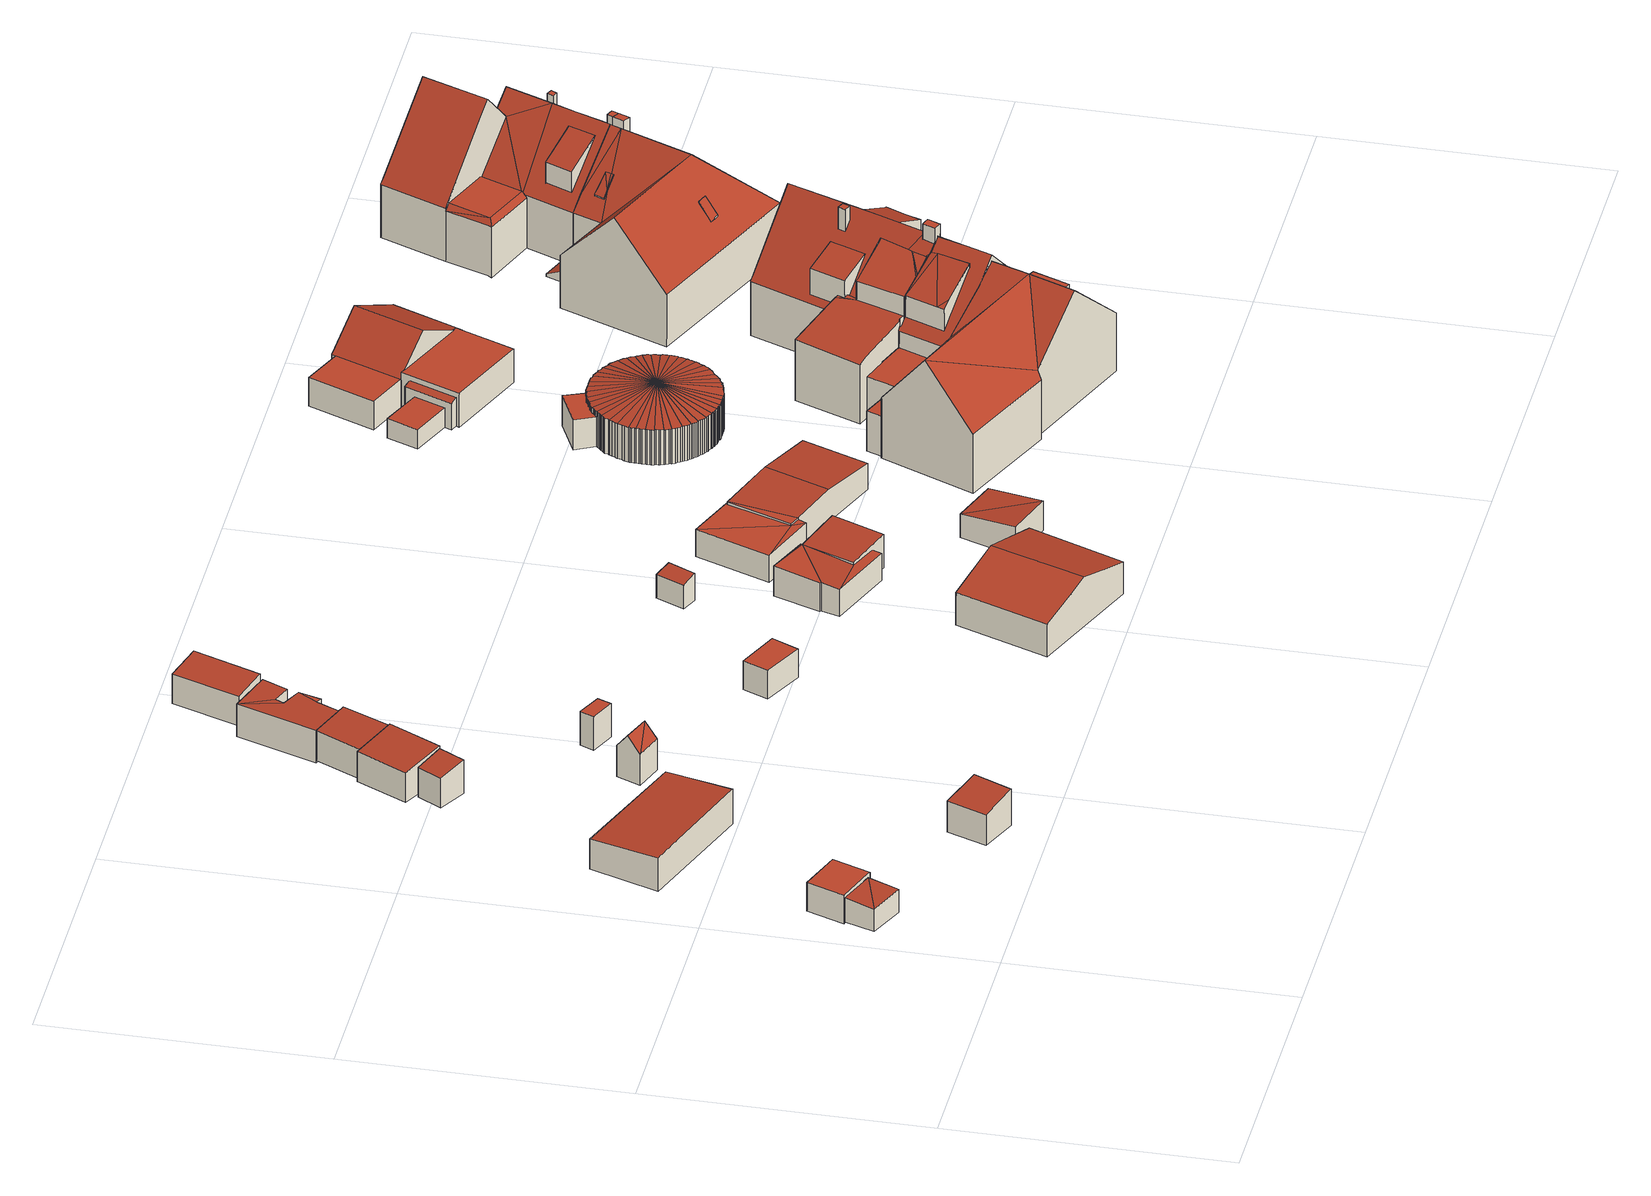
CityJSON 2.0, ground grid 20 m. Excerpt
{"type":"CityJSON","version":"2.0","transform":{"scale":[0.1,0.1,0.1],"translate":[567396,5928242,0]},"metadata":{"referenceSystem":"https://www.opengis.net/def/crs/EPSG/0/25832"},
"CityObjects":{
"building1":{"type":"Building","attributes":{"Grundfläche 2D":"6.149708","Grundhöhe NN":"0.960"},"geometry":[{"type":"Solid","lod":"3","boundaries":[[[[0,1,2]],[[3,1,0]],[[4,5,2,1]],[[5,6,0,2]],[[6,7,3,0]],[[7,4,1,3]],[[7,6,5,4]]]],"semantics":{"surfaces":[{"type":"RoofSurface"},{"type":"WallSurface"},{"type":"GroundSurface"}],"values":[[0,0,1,1,1,1,2]]}}]},
"building2":{"type":"Building","attributes":{"Grundfläche 2D":"8.941608","Grundhöhe NN":"0.882"},"geometry":[{"type":"Solid","lod":"3","boundaries":[[[[8,9,10,11,12,13]],[[12,11,14,15]],[[13,12,15,16]],[[8,13,16,17]],[[11,10,9,8,17,18,14]],[[17,16,15,14,18]]]],"semantics":{"surfaces":[{"type":"RoofSurface"},{"type":"WallSurface"},{"type":"GroundSurface"}],"values":[[0,1,1,1,1,2]]}}]},
"building3":{"type":"Building","attributes":{"Grundfläche 2D":"8.972995","Grundhöhe NN":"0.586"},"geometry":[{"type":"Solid","lod":"3","boundaries":[[[[19,20,21,22]],[[23,24,22,21]],[[24,25,19,22]],[[25,26,20,19]],[[26,23,21,20]],[[26,25,24,23]]]],"semantics":{"surfaces":[{"type":"RoofSurface"},{"type":"WallSurface"},{"type":"GroundSurface"}],"values":[[0,1,1,1,1,2]]}}]},
"building4":{"type":"Building","attributes":{"Grundfläche 2D":"47.865371","Grundhöhe NN":"0.321"},"geometry":[{"type":"Solid","lod":"3","boundaries":[[[[27,28,29,30]],[[31,32,30,29]],[[32,33,27,30]],[[33,34,28,27]],[[34,31,29,28]],[[34,33,32,31]]]],"semantics":{"surfaces":[{"type":"RoofSurface"},{"type":"WallSurface"},{"type":"GroundSurface"}],"values":[[0,1,1,1,1,2]]}}]},
"building5":{"type":"Building","attributes":{"Grundfläche 2D":"4.650002","Grundhöhe NN":"0.418"},"geometry":[{"type":"Solid","lod":"3","boundaries":[[[[35,36,37,38]],[[39,40,38,37]],[[40,41,35,38]],[[41,42,36,35]],[[42,39,37,36]],[[42,41,40,39]]]],"semantics":{"surfaces":[{"type":"RoofSurface"},{"type":"WallSurface"},{"type":"GroundSurface"}],"values":[[0,1,1,1,1,2]]}}]},
"building6":{"type":"Building","attributes":{"Grundfläche 2D":"3.855080","Grundhöhe NN":"0.986"},"geometry":[{"type":"Solid","lod":"3","boundaries":[[[[43,44,45,46]],[[43,46,47]],[[43,47,48]],[[47,46,45,49,50]],[[48,47,50,51]],[[44,43,48,51,52]],[[45,44,52,49]],[[50,49,52,51]]]],"semantics":{"surfaces":[{"type":"RoofSurface"},{"type":"WallSurface"},{"type":"GroundSurface"}],"values":[[0,0,0,1,1,1,1,2]]}}]},
"building7":{"type":"Building","attributes":{"Grundfläche 2D":"14.497101","Grundhöhe NN":"0.628"},"geometry":[{"type":"Solid","lod":"3","boundaries":[[[[53,54,55,56]],[[54,53,57,58]],[[55,54,58,59]],[[56,55,59,60]],[[53,56,60,57]],[[58,57,60,59]]]],"semantics":{"surfaces":[{"type":"RoofSurface"},{"type":"WallSurface"},{"type":"GroundSurface"}],"values":[[0,1,1,1,1,2]]}}]},
"building8":{"type":"Building","attributes":{"Grundfläche 2D":"11.630883","Grundhöhe NN":"0.557"},"geometry":[{"type":"Solid","lod":"3","boundaries":[[[[61,62,63,64,65]],[[63,62,57,66]],[[65,64,63,66,67]],[[61,65,67,68]],[[62,61,68,57]],[[66,57,68,67]]]],"semantics":{"surfaces":[{"type":"RoofSurface"},{"type":"WallSurface"},{"type":"GroundSurface"}],"values":[[0,1,1,1,1,2]]}}]},
"building9":{"type":"Building","attributes":{"Grundfläche 2D":"2.155372","Grundhöhe NN":"0.957"},"geometry":[{"type":"Solid","lod":"3","boundaries":[[[[69,70,71,72]],[[73,74,72,71]],[[74,75,69,72]],[[75,76,70,69]],[[76,73,71,70]],[[76,75,74,73]]]],"semantics":{"surfaces":[{"type":"RoofSurface"},{"type":"WallSurface"},{"type":"GroundSurface"}],"values":[[0,1,1,1,1,2]]}}]},
"building10":{"type":"Building","attributes":{"Grundfläche 2D":"16.776082","Grundhöhe NN":"0.432"},"geometry":[{"type":"Solid","lod":"3","boundaries":[[[[77,78,79,80,65,64]],[[78,77,81]],[[80,79,82]],[[83,80,82,84]],[[85,86,64,65]],[[86,87,77,64]],[[87,88,81,77]],[[88,89,78,81]],[[89,90,79,78]],[[90,91,82,79]],[[91,92,84,82]],[[92,93,83,84]],[[93,94,80,83]],[[94,85,65,80]],[[90,89,88,87,86,85,94,93,92,91]]]],"semantics":{"surfaces":[{"type":"RoofSurface"},{"type":"WallSurface"},{"type":"GroundSurface"}],"values":[[0,0,0,0,1,1,1,1,1,1,1,1,1,1,2]]}}]},
"building11":{"type":"Building","attributes":{"Grundfläche 2D":"6.639094","Grundhöhe NN":"1.016"},"geometry":[{"type":"Solid","lod":"3","boundaries":[[[[95,96,97,98]],[[99,100,98,97]],[[100,101,95,98]],[[101,102,96,95]],[[102,99,97,96]],[[102,101,100,99]]]],"semantics":{"surfaces":[{"type":"RoofSurface"},{"type":"WallSurface"},{"type":"GroundSurface"}],"values":[[0,1,1,1,1,2]]}}]},
"building12":{"type":"Building","attributes":{"Grundfläche 2D":"13.328943","Grundhöhe NN":"0.746"},"geometry":[{"type":"Solid","lod":"3","boundaries":[[[[103,104,105,106]],[[107,108,106,105]],[[108,109,103,106]],[[109,110,104,103]],[[110,107,105,104]],[[110,109,108,107]]]],"semantics":{"surfaces":[{"type":"RoofSurface"},{"type":"WallSurface"},{"type":"GroundSurface"}],"values":[[0,1,1,1,1,2]]}}]},
"building13":{"type":"Building","attributes":{"Grundfläche 2D":"64.556919","Grundhöhe NN":"1.181"},"geometry":[{"type":"Solid","lod":"3","boundaries":[[[[111,112,113,114,115]],[[112,116,117,118,113]],[[111,115,119,120]],[[116,112,111,120,121]],[[117,116,121,122]],[[115,114,113,118,117,122,119]],[[121,120,119,122]]]],"semantics":{"surfaces":[{"type":"RoofSurface"},{"type":"WallSurface"},{"type":"GroundSurface"}],"values":[[0,0,1,1,1,1,2]]}}]},
"building14":{"type":"Building","attributes":{"Grundfläche 2D":"2.776072","Grundhöhe NN":"1.091"},"geometry":[{"type":"Solid","lod":"3","boundaries":[[[[123,124,125,126]],[[127,128,126,125]],[[128,129,123,126]],[[129,130,124,123]],[[130,127,125,124]],[[130,129,128,127]]]],"semantics":{"surfaces":[{"type":"RoofSurface"},{"type":"WallSurface"},{"type":"GroundSurface"}],"values":[[0,1,1,1,1,2]]}}]},
"building15":{"type":"Building","attributes":{"Grundfläche 2D":"30.632847","Grundhöhe NN":"1.133"},"geometry":[{"type":"Solid","lod":"3","boundaries":[[[[131,132,133,134]],[[135,132,136]],[[137,138,132,135]],[[139,140,132,138]],[[141,140,139,142]],[[132,131,143,144]],[[140,133,132]],[[145,134,133,140,141,146]],[[131,134,145,143]],[[132,144,147,136]],[[135,136,147,148]],[[137,135,148,149]],[[138,137,149,150]],[[139,138,150,151]],[[142,139,151,152]],[[141,142,152,146]],[[152,151,150,149,148,147,144,143,145,146]]]],"semantics":{"surfaces":[{"type":"RoofSurface"},{"type":"WallSurface"},{"type":"GroundSurface"}],"values":[[0,0,0,0,0,1,1,1,1,1,1,1,1,1,1,1,2]]}}]},
"building16":{"type":"Building","attributes":{"Grundfläche 2D":"14.599948","Grundhöhe NN":"0.957"},"geometry":[{"type":"Solid","lod":"3","boundaries":[[[[153,154,155]],[[156,154,153]],[[157,158,155,154]],[[158,159,153,155]],[[159,160,156,153]],[[160,157,154,156]],[[160,159,158,157]]]],"semantics":{"surfaces":[{"type":"RoofSurface"},{"type":"WallSurface"},{"type":"GroundSurface"}],"values":[[0,0,1,1,1,1,2]]}}]},
"building17":{"type":"Building","attributes":{"Grundfläche 2D":"66.633095","Grundhöhe NN":"1.107"},"geometry":[{"type":"Solid","lod":"3","boundaries":[[[[161,162,163,164]],[[165,161,164,166]],[[167,165,166,168]],[[169,170,171]],[[172,173,174,175,169]],[[175,176,169]],[[176,170,169]],[[163,169,171,164]],[[166,164,171,177,178,168]],[[167,168,178,179]],[[162,161,165,167,179,180,173,172]],[[162,172,169,163]],[[174,173,180,181]],[[175,174,181,182]],[[176,175,182,183]],[[170,176,183,184]],[[171,170,184,177]],[[179,178,177,184,183,182,181,180]]]],"semantics":{"surfaces":[{"type":"RoofSurface"},{"type":"WallSurface"},{"type":"GroundSurface"}],"values":[[0,0,0,0,0,0,0,1,1,1,1,1,1,1,1,1,1,2]]}}]},
"building18":{"type":"Building","attributes":{"Grundfläche 2D":"173.042076","Grundhöhe NN":"1.053"},"children":["building18-1","building18-2"],"geometry":[{"type":"Solid","lod":"3","boundaries":[[[[185,186,187,188,189]],[[187,190,188]],[[187,191,192,193]],[[193,190,187]],[[194,190,193]],[[195,196,197,198,199,200,190,194,201]],[[202,203,198,197,196]],[[204,190,200]],[[188,190,204,205]],[[206,207,208,209,210]],[[211,199,208,207,212]],[[213,211,212,214,215,216,217,218,219,220,221,222,205]],[[223,224,225,226,227,228]],[[220,225,189]],[[229,186,185,189,225,224,230]],[[191,187,186,229,231]],[[192,191,231,232]],[[193,192,232,233]],[[201,194,193,233,234]],[[195,201,234,235]],[[196,195,235,236]],[[196,236,237,209,202]],[[199,198,203,202,209,208]],[[222,221,188,205]],[[188,221,220,189]],[[227,226,238,239]],[[228,227,239,240]],[[223,228,240,241]],[[224,223,241,230]],[[242,216,215,214,212,207,206,210,243,244]],[[217,216,242,245]],[[217,245,238,226,218]],[[220,219,218,226,225]],[[204,200,199,211,213,205]],[[210,209,237,243]],[[233,232,231,229,230,241,240,239,238,245,242,244,243,237,236,235,234]]]],"semantics":{"surfaces":[{"type":"RoofSurface"},{"type":"WallSurface"},{"type":"GroundSurface"}],"values":[[0,0,0,0,0,0,0,0,0,0,0,0,0,1,1,1,1,1,1,1,1,1,1,1,1,1,1,1,1,1,1,1,1,1,1,2]]}}]},
"building18-1":{"type":"BuildingInstallation","parents":["building18"],"geometry":[{"type":"MultiSurface","lod":"3","boundaries":[[[246,197,247,248,249,203]],[[203,249,202]],[[247,250,248]],[[248,250,196,202,249]]],"semantics":{"surfaces":[{"type":"RoofSurface"},{"type":"WallSurface"}],"values":[0,1,1,1]}}]},
"building18-2":{"type":"BuildingInstallation","parents":["building18"],"geometry":[{"type":"MultiSurface","lod":"3","boundaries":[[[251,252,253,254]],[[214,255,251]],[[255,252,251]],[[256,253,252]],[[254,257,214,251]],[[215,255,214]],[[255,215,258,259,256,252]],[[254,253,256,259,260,257]]],"semantics":{"surfaces":[{"type":"RoofSurface"},{"type":"WallSurface"}],"values":[0,0,0,0,1,1,1,1]}}]},
"building19":{"type":"Building","attributes":{"Grundfläche 2D":"66.746747","Grundhöhe NN":"1.003"},"geometry":[{"type":"Solid","lod":"3","boundaries":[[[[261,262,263,264,265,266]],[[267,268,269,263,262,270]],[[271,272,273,263,269,274]],[[275,276,277,263,273,278]],[[279,280,281,263,277,282]],[[283,284,285,263,281,286]],[[287,288,289,263,285,290]],[[291,292,293,263,289,294]],[[295,296,297,263,293,298]],[[299,300,301,263,297,302]],[[303,304,305,263,301,306]],[[307,308,309,263,305,310]],[[311,312,313,263,309,314]],[[315,316,317,263,313,318]],[[319,263,317,320]],[[321,322,263,319,323]],[[324,325,326,263,322,327]],[[328,329,330,263,326,331]],[[332,333,334,263,330,335]],[[336,337,338,263,334,339]],[[340,341,342,263,338,343]],[[344,345,346,263,342,347]],[[348,349,350,263,346,351]],[[352,353,354,263,350,355]],[[356,357,358,263,354,359]],[[360,361,362,263,358,363]],[[364,365,366,263,362,367]],[[368,369,370,263,366,371]],[[372,373,374,375,263,370,376]],[[377,378,263,375,379]],[[380,381,263,378,382]],[[383,384,385,263,381,386]],[[387,388,389,263,385,390]],[[391,392,393,263,389,394]],[[395,396,397,263,393,398]],[[399,400,401,263,397,402]],[[403,404,405,263,401,406]],[[407,408,409,263,405,410]],[[411,412,413,263,409,414]],[[415,416,417,263,413,418]],[[419,420,421,263,417,422]],[[423,424,425,263,421,426]],[[427,428,429,263,425,430]],[[431,432,433,263,429,434]],[[264,263,433,435]],[[436,437,438,439,440,441,442,443,444,445,446,447,448,449,450,451,452,453,454,455,456,457,458]],[[266,265,459,460]],[[261,266,460,461]],[[262,261,461,462]],[[270,262,462,463]],[[267,270,463,464]],[[265,264,465,459]],[[426,421,466,467]],[[423,426,467,468]],[[424,423,468,469]],[[425,424,469,470]],[[430,425,470,471]],[[427,430,471,472]],[[428,427,472,473]],[[429,428,473,474]],[[434,429,474,475]],[[431,434,475,476]],[[432,431,476,477]],[[433,432,477,478]],[[435,433,478,479]],[[264,435,479,465]],[[268,267,464,480]],[[269,268,480,481]],[[274,269,481,482]],[[271,274,482,483]],[[272,271,483,484]],[[273,272,484,485]],[[278,273,485,486]],[[275,278,486,487]],[[276,275,487,488]],[[277,276,488,489]],[[282,277,489,490]],[[279,282,490,491]],[[280,279,491,492]],[[281,280,492,493]],[[286,281,493,494]],[[283,286,494,495]],[[284,283,495,496]],[[285,284,496,497]],[[290,285,497,498]],[[287,290,498,499]],[[288,287,499,500]],[[289,288,500,501]],[[294,289,501,502]],[[291,294,502,503]],[[292,291,503,504]],[[293,292,504,505]],[[298,293,505,506]],[[295,298,506,507]],[[296,295,507,508]],[[297,296,508,509]],[[302,297,509,510]],[[299,302,510,511]],[[300,299,511,512]],[[301,300,512,513]],[[306,301,513,514]],[[303,306,514,515]],[[304,303,515,516]],[[305,304,516,517]],[[310,305,517,518]],[[307,310,518,519]],[[308,307,519,520]],[[309,308,520,521]],[[314,309,521,522]],[[311,314,522,523]],[[312,311,523,524]],[[313,312,524,525]],[[318,313,525,526]],[[315,318,526,527]],[[316,315,527,528]],[[317,316,528,529]],[[320,317,529,530]],[[319,320,530,531]],[[323,319,531,532]],[[321,323,532,533]],[[322,321,533,534]],[[327,322,534,535]],[[324,327,535,536]],[[325,324,536,537]],[[326,325,537,538]],[[331,326,538,539]],[[328,331,539,540]],[[329,328,540,541]],[[330,329,541,542]],[[335,330,542,543]],[[332,335,543,544]],[[333,332,544,545]],[[334,333,545,546]],[[339,334,546,547]],[[336,339,547,548]],[[337,336,548,549]],[[338,337,549,550]],[[343,338,550,551]],[[340,343,551,552]],[[341,340,552,553]],[[342,341,553,554]],[[347,342,554,555]],[[344,347,555,556]],[[345,344,556,557]],[[346,345,557,558]],[[346,558,559,458,351]],[[351,458,457,348]],[[348,457,456,349]],[[349,456,455,350]],[[350,455,454,355]],[[355,454,453,352]],[[352,453,452,353]],[[353,452,451,354]],[[354,451,450,359]],[[359,450,449,356]],[[356,449,448,357]],[[357,448,447,358]],[[358,447,446,363]],[[363,446,445,360]],[[360,445,444,361]],[[361,444,443,362]],[[362,443,442,367]],[[367,442,441,364]],[[364,441,440,365]],[[365,440,439,366]],[[366,439,560,561,371]],[[368,371,561,562]],[[369,368,562,563]],[[370,369,563,564]],[[376,370,564,565]],[[372,376,565,566]],[[373,372,566,567]],[[374,373,567,568]],[[375,374,568,569]],[[379,375,569,570]],[[377,379,570,571]],[[378,377,571,572]],[[382,378,572,573]],[[380,382,573,574]],[[381,380,574,575]],[[386,381,575,576]],[[383,386,576,577]],[[384,383,577,578]],[[385,384,578,579]],[[390,385,579,580]],[[387,390,580,581]],[[388,387,581,582]],[[389,388,582,583]],[[394,389,583,584]],[[391,394,584,585]],[[392,391,585,586]],[[393,392,586,587]],[[398,393,587,588]],[[395,398,588,589]],[[396,395,589,590]],[[397,396,590,591]],[[402,397,591,592]],[[399,402,592,593]],[[400,399,593,594]],[[401,400,594,595]],[[406,401,595,596]],[[403,406,596,597]],[[404,403,597,598]],[[405,404,598,599]],[[410,405,599,600]],[[407,410,600,601]],[[408,407,601,602]],[[409,408,602,603]],[[414,409,603,604]],[[411,414,604,605]],[[412,411,605,606]],[[413,412,606,607]],[[418,413,607,608]],[[415,418,608,609]],[[416,415,609,610]],[[417,416,610,611]],[[422,417,611,612]],[[419,422,612,613]],[[420,419,613,614]],[[421,420,614,466]],[[615,437,436,458,559,616]],[[438,437,615,617]],[[439,438,617,560]],[[469,468,467,466,614,613,612,611,610,609,608,607,606,605,604,603,602,601,600,599,598,597,596,595,594,593,592,591,590,589,588,587,586,585,584,583,582,581,580,579,578,577,576,575,574,573,572,571,570,569,568,567,566,565,564,563,562,561,560,617,615,616,559,558,557,556,555,554,553,552,551,550,549,548,547,546,545,544,543,542,541,540,539,538,537,536,535,534,533,532,531,530,529,528,527,526,525,524,523,522,521,520,519,518,517,516,515,514,513,512,511,510,509,508,507,506,505,504,503,502,501,500,499,498,497,496,495,494,493,492,491,490,489,488,487,486,485,484,483,482,481,480,464,463,462,461,460,459,465,479,478,477,476,475,474,473,472,471,470]]]],"semantics":{"surfaces":[{"type":"RoofSurface"},{"type":"WallSurface"},{"type":"GroundSurface"}],"values":[[0,0,0,0,0,0,0,0,0,0,0,0,0,0,0,0,0,0,0,0,0,0,0,0,0,0,0,0,0,0,0,0,0,0,0,0,0,0,0,0,0,0,0,0,0,0,1,1,1,1,1,1,1,1,1,1,1,1,1,1,1,1,1,1,1,1,1,1,1,1,1,1,1,1,1,1,1,1,1,1,1,1,1,1,1,1,1,1,1,1,1,1,1,1,1,1,1,1,1,1,1,1,1,1,1,1,1,1,1,1,1,1,1,1,1,1,1,1,1,1,1,1,1,1,1,1,1,1,1,1,1,1,1,1,1,1,1,1,1,1,1,1,1,1,1,1,1,1,1,1,1,1,1,1,1,1,1,1,1,1,1,1,1,1,1,1,1,1,1,1,1,1,1,1,1,1,1,1,1,1,1,1,1,1,1,1,1,1,1,1,1,1,1,1,1,1,1,1,1,1,1,1,1,1,1,1,1,1,1,1,1,1,1,1,1,1,1,1,1,1,1,1,1,2]]}}]},
"building20":{"type":"Building","attributes":{"Grundfläche 2D":"38.160791","Grundhöhe NN":"0.966"},"geometry":[{"type":"Solid","lod":"3","boundaries":[[[[618,619,620,621]],[[622,623,624,625]],[[626,627,628,629]],[[620,619,630,631]],[[627,632,633,621,620,631,634,628]],[[618,621,633,635]],[[623,622,636,637]],[[618,635,638,624,623,637,630,619]],[[625,624,638,639]],[[622,625,639,636]],[[629,628,634,640]],[[626,629,640,641]],[[627,626,641,632]],[[641,640,634,631,630,637,636,639,638,635,633,632]]]],"semantics":{"surfaces":[{"type":"RoofSurface"},{"type":"WallSurface"},{"type":"GroundSurface"}],"values":[[0,0,0,1,1,1,1,1,1,1,1,1,1,2]]}}]},
"building21":{"type":"Building","attributes":{"Grundfläche 2D":"54.275720","Grundhöhe NN":"0.916"},"geometry":[{"type":"Solid","lod":"3","boundaries":[[[[642,643,644,645]],[[646,647,648,649]],[[650,649,648,651,643,642]],[[643,652,653,644]],[[645,644,653,654]],[[645,654,655,642]],[[647,646,656,657]],[[651,648,647,657,658]],[[651,658,652,643]],[[656,646,649,650,642,655,659]],[[652,658,657,656,659,655,654,653]]]],"semantics":{"surfaces":[{"type":"RoofSurface"},{"type":"WallSurface"},{"type":"GroundSurface"}],"values":[[0,0,0,1,1,1,1,1,1,1,2]]}}]},
"building22":{"type":"Building","attributes":{"Grundfläche 2D":"129.587330","Grundhöhe NN":"0.965"},"children":["building22-1","building22-2","building22-3","building22-4","building22-5","building22-6","building22-7"],"geometry":[{"type":"Solid","lod":"3","boundaries":[[[[660,661,662,663,664,665,666,667]],[[661,660,668]],[[668,669,670,661]],[[671,672,673,674,675,676,677,663,662,678,679]],[[670,669,680,681]],[[661,682,661,670,681,683,212,678,662]],[[684,681,685,686]],[[687,684,688,689,690]],[[681,680,685]],[[691,678,212,207,210]],[[691,692,693,694,695,696,697,671,679,678]],[[698,699,700,701,702,703,704,705]],[[705,706,707,708]],[[708,698,705]],[[708,709,698]],[[684,686,660,667]],[[686,685,660]],[[685,680,668,660]],[[669,668,680]],[[664,663,677,706,705,665]],[[705,704,666,665]],[[666,704,688]],[[688,684,667,666]],[[710,692,691,711,712,713,714,715]],[[716,717,690,689]],[[718,210,207,212,683,681,684,687,690,717,719]],[[711,691,210,718,713,712]],[[694,693,692,710,715,714,720,695]],[[696,695,720,721]],[[697,696,721,722]],[[723,672,671,697,722]],[[673,672,723,724]],[[700,699,725,726]],[[716,689,703,702,701,700,726,727]],[[703,689,688,704]],[[706,677,676,707]],[[676,675,708,707]],[[709,708,675,674]],[[724,725,699,698,709,674,673]],[[719,717,716,727,726,725,724,723,722,721,720,714,713,718]]]],"semantics":{"surfaces":[{"type":"RoofSurface"},{"type":"WallSurface"},{"type":"GroundSurface"}],"values":[[0,0,0,0,0,0,0,0,0,0,0,0,0,0,0,1,1,1,1,1,1,1,1,1,1,1,1,1,1,1,1,1,1,1,1,1,1,1,1,2]]}}]},
"building22-1":{"type":"BuildingInstallation","parents":["building22"],"geometry":[{"type":"MultiSurface","lod":"3","boundaries":[[[728,729,730,731,732]],[[207,730,729,683,212]],[[731,730,207,733]],[[732,731,733,678]],[[678,734,728,732]],[[683,729,728,734,682]]],"semantics":{"surfaces":[{"type":"RoofSurface"},{"type":"WallSurface"}],"values":[0,1,1,1,1,1]}}]},
"building22-2":{"type":"BuildingInstallation","parents":["building22"],"geometry":[{"type":"MultiSurface","lod":"3","boundaries":[[[735,736,737,738,739,740,741,742]],[[695,696,735,742,741]],[[691,692,739,738,737]],[[739,692,693,694,695,741,740]]],"semantics":{"surfaces":[{"type":"RoofSurface"},{"type":"WallSurface"}],"values":[0,1,1,1]}}]},
"building22-3":{"type":"BuildingInstallation","parents":["building22"],"geometry":[{"type":"MultiSurface","lod":"3","boundaries":[[[743,744,745,746]],[[743,747,674,675,708,744]],[[744,708,675,676,745]],[[743,746,747]]],"semantics":{"surfaces":[{"type":"RoofSurface"},{"type":"WallSurface"}],"values":[0,1,1,1]}}]},
"building22-4":{"type":"BuildingInstallation","parents":["building22"],"geometry":[{"type":"MultiSurface","lod":"3","boundaries":[[[748,749,750,751]],[[751,750,752,753]],[[753,754,748,751]],[[749,748,754,755]],[[755,752,750,749]]],"semantics":{"surfaces":[{"type":"RoofSurface"},{"type":"WallSurface"}],"values":[0,1,1,1,1]}}]},
"building22-5":{"type":"BuildingInstallation","parents":["building22"],"geometry":[{"type":"MultiSurface","lod":"3","boundaries":[[[756,757,758,759]],[[758,757,760,761]],[[759,758,761,762]],[[756,759,762,763]],[[757,756,763,760]]],"semantics":{"surfaces":[{"type":"RoofSurface"},{"type":"WallSurface"}],"values":[0,1,1,1,1]}}]},
"building22-6":{"type":"BuildingInstallation","parents":["building22"],"geometry":[{"type":"MultiSurface","lod":"3","boundaries":[[[764,765,766,767]],[[768,764,767,710]],[[769,710,711]],[[768,710,769]],[[711,712,770,769]],[[767,766,771,715,710]],[[710,715,712,711]],[[768,769,770,772]],[[765,764,768,772,773]],[[766,765,773,771]],[[772,770,712,715,771,773]]],"semantics":{"surfaces":[{"type":"RoofSurface"},{"type":"WallSurface"},{"type":"OuterCeilingSurface"}],"values":[0,0,0,0,1,1,1,1,1,1,2]}}]},
"building22-7":{"type":"BuildingInstallation","parents":["building22"],"geometry":[{"type":"MultiSurface","lod":"3","boundaries":[[[774,775,776,777]],[[777,778,779,774]],[[777,776,780,778]],[[775,774,779,781]],[[776,775,781,780]],[[781,779,778,780]]],"semantics":{"surfaces":[{"type":"RoofSurface"},{"type":"WallSurface"},{"type":"OuterCeilingSurface"}],"values":[0,1,1,1,1,2]}}]},
"building23":{"type":"Building","attributes":{"Grundfläche 2D":"127.090998","Grundhöhe NN":"0.890"},"children":["building23-1","building23-2","building23-3","building23-4","building23-5","building23-6"],"geometry":[{"type":"Solid","lod":"3","boundaries":[[[[782,783,784,785,786,787,788,789,790]],[[791,792,788,787]],[[793,794,795,788,792,796]],[[793,789,788,795,794]],[[793,797,798,789]],[[799,790,789,798]],[[800,801,796,792,791,787,786,785,784,802,803]],[[804,793,796,801,805,806]],[[793,804,806,805,807,797]],[[799,798,797,807,808]],[[790,799,808,809]],[[784,783,782,790,809,810,802]],[[800,803,802,810,809,808,807,805,801]]]],"semantics":{"surfaces":[{"type":"RoofSurface"},{"type":"WallSurface"},{"type":"GroundSurface"}],"values":[[0,0,0,0,0,0,1,1,1,1,1,1,2]]}}]},
"building23-1":{"type":"BuildingInstallation","parents":["building23"],"geometry":[{"type":"MultiSurface","lod":"3","boundaries":[[[811,812,813]],[[811,813,814]],[[815,811,814,816]],[[817,818,815,816]],[[819,814,813,812,820,795]],[[819,817,816,814]],[[818,794,811,815]],[[794,820,812,811]]],"semantics":{"surfaces":[{"type":"RoofSurface"},{"type":"WallSurface"}],"values":[0,0,0,1,1,1,1,1]}}]},
"building23-2":{"type":"BuildingInstallation","parents":["building23"],"geometry":[{"type":"MultiSurface","lod":"3","boundaries":[[[821,822,823,824]],[[821,824,825,826]],[[823,822,827,828]],[[824,823,828,825]],[[822,821,826,827]]],"semantics":{"surfaces":[{"type":"RoofSurface"},{"type":"WallSurface"}],"values":[0,1,1,1,1]}}]},
"building23-3":{"type":"BuildingInstallation","parents":["building23"],"geometry":[{"type":"MultiSurface","lod":"3","boundaries":[[[829,830,831,832,833,834]],[[834,833,832,835,836,837]],[[837,838,829,834]],[[838,839,830,829]],[[835,832,831,830,839,840]]],"semantics":{"surfaces":[{"type":"RoofSurface"},{"type":"WallSurface"}],"values":[0,1,1,1,1]}}]},
"building23-4":{"type":"BuildingInstallation","parents":["building23"],"geometry":[{"type":"MultiSurface","lod":"3","boundaries":[[[841,842,843,844]],[[844,843,786,845]],[[841,844,845,846]],[[842,841,846,785]],[[843,842,785,786]]],"semantics":{"surfaces":[{"type":"RoofSurface"},{"type":"WallSurface"}],"values":[0,1,1,1,1]}}]},
"building23-5":{"type":"BuildingInstallation","parents":["building23"],"geometry":[{"type":"MultiSurface","lod":"3","boundaries":[[[847,848,849,804]],[[850,806,804,849]],[[806,851,847,804]],[[851,852,848,847]],[[852,850,849,848]],[[852,851,806,850]]],"semantics":{"surfaces":[{"type":"RoofSurface"},{"type":"WallSurface"},{"type":"OuterCeilingSurface"}],"values":[0,1,1,1,1,2]}}]},
"building23-6":{"type":"BuildingInstallation","parents":["building23"],"geometry":[{"type":"MultiSurface","lod":"3","boundaries":[[[853,854,855,856]],[[857,858,854,853]],[[859,860,856,855]],[[858,859,855,854]],[[860,857,853,856]],[[858,857,860,859]]],"semantics":{"surfaces":[{"type":"RoofSurface"},{"type":"WallSurface"},{"type":"OuterCeilingSurface"}],"values":[0,1,1,1,1,2]}}]},
"building24":{"type":"Building","attributes":{"Grundfläche 2D":"129.279603","Grundhöhe NN":"0.853"},"children":["building24-1","building24-2","building24-3"],"geometry":[{"type":"Solid","lod":"3","boundaries":[[[[861,862,863,864]],[[865,864,863]],[[796,792,791,787,866,867,864,865,868,869]],[[864,867,866,787,786,785,784,870,861]],[[865,863,871]],[[872,873,874]],[[875,876,873,872]],[[877,868,878,873,876]],[[862,879,880,863]],[[881,882,883,862]],[[883,879,862]],[[879,884,885,886,880]],[[874,873,878,887]],[[888,876,875,872,889,890]],[[877,876,888,891]],[[865,878,868]],[[803,892,802,784,785,786,787,791,792,796,801,800]],[[870,784,802,893]],[[862,861,870,893,894,881]],[[869,868,877,891,801,796]],[[881,894,895,882]],[[883,882,895,896]],[[884,879,883,896,897]],[[884,897,889,872,885]],[[887,871,863,880,886,885,872,874]],[[878,865,871,887]],[[894,893,802,892,803,800,801,891,888,890,889,897,896,895]]]],"semantics":{"surfaces":[{"type":"RoofSurface"},{"type":"WallSurface"},{"type":"GroundSurface"}],"values":[[0,0,0,0,0,0,0,0,0,0,0,0,0,1,1,1,1,1,1,1,1,1,1,1,1,1,2]]}}]},
"building24-1":{"type":"BuildingInstallation","parents":["building24"],"geometry":[{"type":"MultiSurface","lod":"3","boundaries":[[[898,899,843,842]],[[786,785,842,843]],[[785,900,898,842]],[[899,898,900,901]],[[843,899,901,786]]],"semantics":{"surfaces":[{"type":"RoofSurface"},{"type":"WallSurface"}],"values":[0,1,1,1,1]}}]},
"building24-2":{"type":"BuildingInstallation","parents":["building24"],"geometry":[{"type":"MultiSurface","lod":"3","boundaries":[[[902,903,904,905]],[[906,907,905,904]],[[902,905,907,908]],[[908,909,903,902]],[[904,903,909,906]]],"semantics":{"surfaces":[{"type":"RoofSurface"},{"type":"WallSurface"}],"values":[0,1,1,1,1]}}]},
"building24-3":{"type":"BuildingInstallation","parents":["building24"],"geometry":[{"type":"MultiSurface","lod":"3","boundaries":[[[910,911,912,913,914]],[[912,915,916,913]],[[911,910,917]],[[917,915,912,911]]],"semantics":{"surfaces":[{"type":"RoofSurface"},{"type":"WallSurface"}],"values":[0,1,1,1]}}]}
},
"vertices":[
[10,86,27],[43,97,29],[17,107,29],[35,75,28],[43,97,10],[17,107,10],[10,86,10],[35,75,10],
[16,107,31],[17,107,31],[43,97,32],[45,96,32],[55,123,32],[26,134,31],[45,96,9],[55,123,9],[26,134,9],[16,107,9],[17,107,9],
[141,65,30],[130,37,30],[157,26,34],[169,53,34],[157,26,6],[169,53,6],[141,65,6],[130,37,6],
[38,235,29],[126,204,30],[143,252,26],[55,284,26],[143,252,3],[55,284,3],[38,235,3],[126,204,3],
[134,400,30],[114,410,27],[104,393,27],[124,382,30],[104,393,4],[124,382,4],[134,400,4],[114,410,4],
[171,272,45],[174,280,34],[155,287,34],[152,279,45],[148,270,34],[168,263,34],[155,287,10],[148,270,10],[168,263,10],[174,280,10],
[153,437,32],[121,452,29],[103,416,29],[134,400,32],[153,437,6],[121,452,6],[103,416,6],[134,400,6],
[124,451,29],[153,437,31],[168,471,31],[163,473,31],[140,483,29],[168,471,6],[140,483,6],[124,451,6],
[200,300,36],[204,310,36],[187,318,36],[182,308,36],[187,318,10],[182,308,10],[200,300,10],[204,310,10],
[170,489,31],[179,503,31],[166,510,30],[160,540,29],[174,487,31],[169,516,30],[189,529,31],[181,511,31],[140,483,4],[163,473,4],[170,489,4],[174,487,4],[179,503,4],[166,510,4],[169,516,4],[181,511,4],[189,529,4],[160,540,4],
[294,196,32],[303,215,32],[273,228,32],[265,210,32],[273,228,10],[265,210,10],[294,196,10],[303,215,10],
[185,588,30],[168,540,30],[192,531,33],[210,579,33],[192,531,7],[210,579,7],[185,588,7],[168,540,7],
[458,77,37],[413,93,50],[389,26,50],[414,16,42],[431,9,37],[373,108,37],[348,42,37],[373,32,45],[431,9,12],[458,77,12],[373,108,12],[348,42,12],
[366,305,29],[357,285,29],[368,280,32],[377,299,32],[368,280,11],[377,299,11],[366,305,11],[357,285,11],
[446,205,37],[413,218,34],[399,181,34],[431,168,37],[384,231,34],[413,219,34],[372,198,33],[373,197,33],[369,184,32],[399,181,32],[419,173,32],[416,166,32],[446,205,11],[413,218,11],[431,168,11],[419,173,11],[413,219,11],[384,231,11],[372,198,11],[373,197,11],[369,184,11],[416,166,11],
[478,127,28],[497,76,33],[510,115,29],[463,87,33],[497,76,10],[510,115,10],[478,127,10],[463,87,10],
[453,276,34],[452,276,34],[435,230,34],[443,227,34],[495,260,36],[477,214,36],[538,244,31],[520,197,31],[435,230,33],[440,221,33],[443,227,33],[452,276,32],[453,276,32],[453,277,32],[419,290,32],[399,237,32],[443,227,11],[520,197,11],[538,244,11],[453,276,11],[453,277,11],[419,290,11],[399,237,11],[440,221,11],
[560,196,57],[558,196,57],[544,164,100],[627,165,64],[629,170,57],[658,119,100],[529,129,57],[601,99,57],[604,102,62],[645,86,100],[705,104,56],[701,106,60],[692,109,68],[697,133,72],[689,136,80],[669,146,99],[690,68,56],[709,127,60],[701,131,68],[668,146,100],[656,151,89],[721,170,61],[686,184,101],[697,133,69],[709,127,55],[726,168,55],[669,146,104],[684,185,104],[668,146,104],[676,188,96],[648,199,62],[644,201,57],[644,202,57],[642,202,55],[631,174,55],[629,170,55],[627,165,55],[632,162,61],[564,207,42],[560,196,42],[629,170,42],[642,202,42],[604,216,42],[596,194,42],[558,196,11],[560,196,11],[529,129,11],[601,99,11],[604,102,11],[690,68,11],[705,104,11],[701,106,11],[709,127,11],[642,202,11],[604,216,11],[596,194,11],[564,207,11],[644,201,11],[726,168,11],[648,199,11],[644,202,11],
[698,124,68],[691,104,68],[699,101,68],[709,127,68],[699,101,60],
[674,183,97],[639,176,79],[643,169,83],[665,160,98],[648,199,79],[637,171,79],[665,160,95],[638,175,62],[637,171,62],[643,169,69],
[577,305,37],[580,305,37],[567,347,44],[570,303,37],[572,303,37],[575,304,37],[582,306,37],[583,307,37],[585,307,37],[581,306,37],[587,309,37],[588,309,37],[590,310,37],[586,308,37],[592,312,37],[593,313,37],[594,314,37],[591,311,37],[597,316,37],[598,317,37],[599,318,37],[595,315,37],[601,320,37],[602,322,37],[603,323,37],[600,319,37],[604,326,37],[605,327,37],[606,329,37],[603,324,37],[607,332,37],[607,333,37],[608,335,37],[606,330,37],[609,338,37],[609,339,37],[609,341,37],[608,336,37],[610,344,37],[610,346,37],[610,347,37],[610,342,37],[610,350,37],[610,352,37],[609,353,37],[610,349,37],[609,356,37],[609,358,37],[608,359,37],[609,355,37],[608,362,37],[607,363,37],[607,365,37],[608,361,37],[605,367,37],[605,368,37],[604,369,37],[606,366,37],[601,374,37],[603,372,37],[598,378,37],[597,379,37],[600,376,37],[594,382,37],[593,383,37],[591,384,37],[595,381,37],[589,385,37],[588,386,37],[587,387,37],[590,384,37],[584,388,37],[583,389,37],[581,389,37],[585,387,37],[579,390,37],[577,391,37],[576,391,37],[580,390,37],[573,392,37],[571,392,37],[569,392,37],[574,391,37],[566,392,37],[565,392,37],[563,392,37],[568,392,37],[560,392,37],[558,392,37],[557,391,37],[561,392,37],[554,391,37],[552,390,37],[550,390,37],[555,391,37],[547,388,37],[546,388,37],[545,387,37],[549,389,37],[542,386,37],[541,385,37],[539,384,37],[543,386,37],[537,382,37],[536,381,37],[535,380,37],[538,383,37],[533,378,37],[532,377,37],[531,376,37],[534,379,37],[529,374,37],[528,373,37],[528,371,37],[527,370,37],[530,375,37],[525,366,37],[524,364,37],[526,368,37],[522,359,37],[521,356,37],[523,361,37],[521,354,37],[521,352,37],[521,351,37],[521,355,37],[521,348,37],[521,347,37],[521,345,37],[521,349,37],[521,342,37],[521,341,37],[521,339,37],[521,344,37],[522,336,37],[522,335,37],[523,333,37],[522,338,37],[524,330,37],[525,329,37],[525,328,37],[523,332,37],[527,325,37],[528,323,37],[529,322,37],[526,326,37],[531,319,37],[532,318,37],[533,317,37],[530,321,37],[535,315,37],[536,314,37],[537,313,37],[534,316,37],[540,311,37],[541,310,37],[543,309,37],[539,312,37],[545,308,37],[547,307,37],[548,306,37],[544,308,37],[551,305,37],[552,305,37],[554,304,37],[550,306,37],[557,304,37],[558,304,37],[559,303,37],[555,304,37],[562,303,37],[563,303,37],[565,303,37],[561,303,37],[567,303,37],[561,393,33],[555,407,33],[528,394,33],[535,380,33],[536,381,33],[537,382,33],[538,383,33],[539,384,33],[541,385,33],[542,386,33],[543,386,33],[545,387,33],[546,388,33],[547,388,33],[549,389,33],[550,390,33],[552,390,33],[554,391,33],[555,391,33],[557,391,33],[558,392,33],[560,392,33],[561,392,33],[572,303,10],[575,304,10],[577,305,10],[580,305,10],[581,306,10],[582,306,10],[570,303,10],[548,306,10],[550,306,10],[551,305,10],[552,305,10],[554,304,10],[555,304,10],[557,304,10],[558,304,10],[559,303,10],[561,303,10],[562,303,10],[563,303,10],[565,303,10],[567,303,10],[583,307,10],[585,307,10],[586,308,10],[587,309,10],[588,309,10],[590,310,10],[591,311,10],[592,312,10],[593,313,10],[594,314,10],[595,315,10],[597,316,10],[598,317,10],[599,318,10],[600,319,10],[601,320,10],[602,322,10],[603,323,10],[603,324,10],[604,326,10],[605,327,10],[606,329,10],[606,330,10],[607,332,10],[607,333,10],[608,335,10],[608,336,10],[609,338,10],[609,339,10],[609,341,10],[610,342,10],[610,344,10],[610,346,10],[610,347,10],[610,349,10],[610,350,10],[610,352,10],[609,353,10],[609,355,10],[609,356,10],[609,358,10],[608,359,10],[608,361,10],[608,362,10],[607,363,10],[607,365,10],[606,366,10],[605,367,10],[605,368,10],[604,369,10],[603,372,10],[601,374,10],[600,376,10],[598,378,10],[597,379,10],[595,381,10],[594,382,10],[593,383,10],[591,384,10],[590,384,10],[589,385,10],[588,386,10],[587,387,10],[585,387,10],[584,388,10],[583,389,10],[581,389,10],[580,390,10],[579,390,10],[577,391,10],[576,391,10],[574,391,10],[573,392,10],[571,392,10],[569,392,10],[568,392,10],[566,392,10],[565,392,10],[563,392,10],[561,392,10],[535,380,10],[534,379,10],[533,378,10],[532,377,10],[531,376,10],[530,375,10],[529,374,10],[528,373,10],[528,371,10],[527,370,10],[526,368,10],[525,366,10],[524,364,10],[523,361,10],[522,359,10],[521,356,10],[521,355,10],[521,354,10],[521,352,10],[521,351,10],[521,349,10],[521,348,10],[521,347,10],[521,345,10],[521,344,10],[521,342,10],[521,341,10],[521,339,10],[522,338,10],[522,336,10],[522,335,10],[523,333,10],[523,332,10],[524,330,10],[525,329,10],[525,328,10],[526,326,10],[527,325,10],[528,323,10],[529,322,10],[530,321,10],[531,319,10],[532,318,10],[533,317,10],[534,316,10],[535,315,10],[536,314,10],[537,313,10],[539,312,10],[540,311,10],[541,310,10],[543,309,10],[544,308,10],[545,308,10],[547,307,10],[555,407,10],[561,393,10],[528,394,10],
[540,474,32],[554,508,32],[549,510,30],[535,476,30],[615,490,36],[556,514,36],[539,472,36],[598,448,36],[508,493,25],[537,481,25],[546,503,25],[517,515,25],[554,508,10],[549,510,10],[537,481,10],[535,476,10],[546,503,10],[540,474,10],[615,490,10],[556,514,10],[539,472,10],[598,448,10],[517,515,10],[508,493,10],
[555,514,31],[574,561,31],[545,573,31],[526,526,31],[621,487,31],[641,537,31],[599,554,55],[579,504,55],[556,514,32],[575,564,31],[574,561,9],[545,573,9],[526,526,9],[555,514,9],[621,487,9],[641,537,9],[575,564,9],[556,514,9],
[661,195,85],[679,201,93],[681,204,93],[689,224,94],[661,233,79],[660,234,78],[648,200,78],[648,199,78],[662,194,86],[675,190,93],[675,191,93],[725,293,104],[684,309,52],[660,248,51],[663,247,56],[661,242,56],[664,241,59],[661,233,59],[687,194,104],[707,245,104],[662,194,75],[676,188,95],[682,191,100],[680,186,100],[648,199,58],[661,195,75],[661,195,74],[645,200,54],[648,200,58],[644,202,53],[644,201,53],[742,210,55],[744,209,53],[748,220,53],[753,231,52],[754,234,52],[752,234,54],[769,275,52],[660,248,63],[615,265,57],[596,218,56],[604,216,57],[642,202,62],[644,202,63],[648,200,63],[660,234,63],[661,233,63],[664,241,64],[661,242,63],[663,247,63],[744,209,32],[742,210,32],[742,210,29],[742,210,10],[744,209,10],[744,209,29],[644,202,10],[644,201,10],[726,168,10],[648,199,10],[754,234,10],[752,234,10],[769,275,10],[684,309,10],[660,248,10],[615,265,10],[596,218,10],[642,202,10],
[684,195,112],[680,186,112],[686,184,112],[690,193,112],[687,194,112],[690,193,101],[684,195,100],
[719,248,93],[719,247,93],[710,223,92],[742,210,76],[744,209,75],[748,220,75],[754,234,75],[752,234,76],
[671,267,76],[661,242,76],[683,233,84],[693,258,84],[671,267,56],
[701,247,108],[703,252,108],[698,254,108],[696,249,108],[698,254,91],[696,249,91],[701,247,97],[703,252,97],
[721,191,70],[712,195,80],[710,187,80],[718,183,70],[712,195,79],[710,187,79],[718,183,69],[721,191,69],
[761,215,37],[766,226,31],[753,231,31],[748,220,37],[756,202,31],[741,207,31],[741,207,29],[753,231,29],[756,202,29],[766,226,29],
[741,291,62],[716,302,62],[714,297,62],[740,287,62],[740,287,60],[741,291,60],[714,297,60],[716,302,60],
[806,367,50],[817,395,50],[822,407,50],[791,419,86],[786,422,92],[783,423,95],[780,415,95],[759,364,95],[782,310,50],[780,424,92],[751,436,59],[735,419,50],[750,418,65],[758,417,73],[743,439,50],[692,437,50],[676,398,95],[661,360,50],[780,424,9],[743,439,9],[822,407,9],[783,423,9],[735,419,36],[735,419,9],[735,419,27],[692,437,9],[661,360,9],[782,310,9],[817,395,9],
[750,418,66],[757,415,74],[758,417,74],[759,421,74],[746,419,62],[749,426,62],[749,426,61],[746,419,61],[759,421,73],[757,415,73],
[730,345,64],[737,342,65],[741,351,76],[734,354,76],[734,354,75],[730,345,63],[737,342,64],[741,351,75],
[804,392,62],[794,395,74],[793,391,74],[790,384,73],[798,381,64],[800,380,62],[790,384,72],[798,381,63],[800,380,61],[804,392,61],[794,395,73],[793,391,73],
[788,411,99],[791,419,99],[786,422,99],[783,414,99],[783,414,92],[788,411,86],
[740,432,29],[700,448,29],[695,435,36],[695,435,27],[740,432,27],[700,448,27],
[813,365,36],[806,367,36],[795,342,36],[802,339,36],[813,365,34],[806,367,34],[795,342,34],[802,339,34],
[813,498,95],[801,503,82],[798,495,82],[800,465,95],[758,476,50],[786,429,95],[793,448,95],[757,474,50],[757,473,50],[852,483,50],[770,506,50],[731,521,48],[723,490,52],[735,520,52],[720,491,48],[718,488,48],[757,473,48],[758,476,52],[796,550,107],[778,503,107],[813,498,68],[828,492,50],[843,531,50],[750,568,50],[731,521,50],[770,506,98],[770,506,52],[718,488,9],[731,521,9],[720,491,9],[757,473,9],[786,422,9],[852,483,9],[813,498,9],[828,492,9],[843,531,9],[750,568,9],
[793,424,99],[788,426,99],[793,424,86],[788,426,92],
[807,467,100],[803,469,100],[801,464,100],[805,463,100],[801,464,94],[805,463,89],[807,467,89],[803,469,94],
[786,451,88],[761,461,75],[753,442,75],[779,432,88],[784,445,88],[753,442,59],[761,439,68],[761,461,58]
]}
